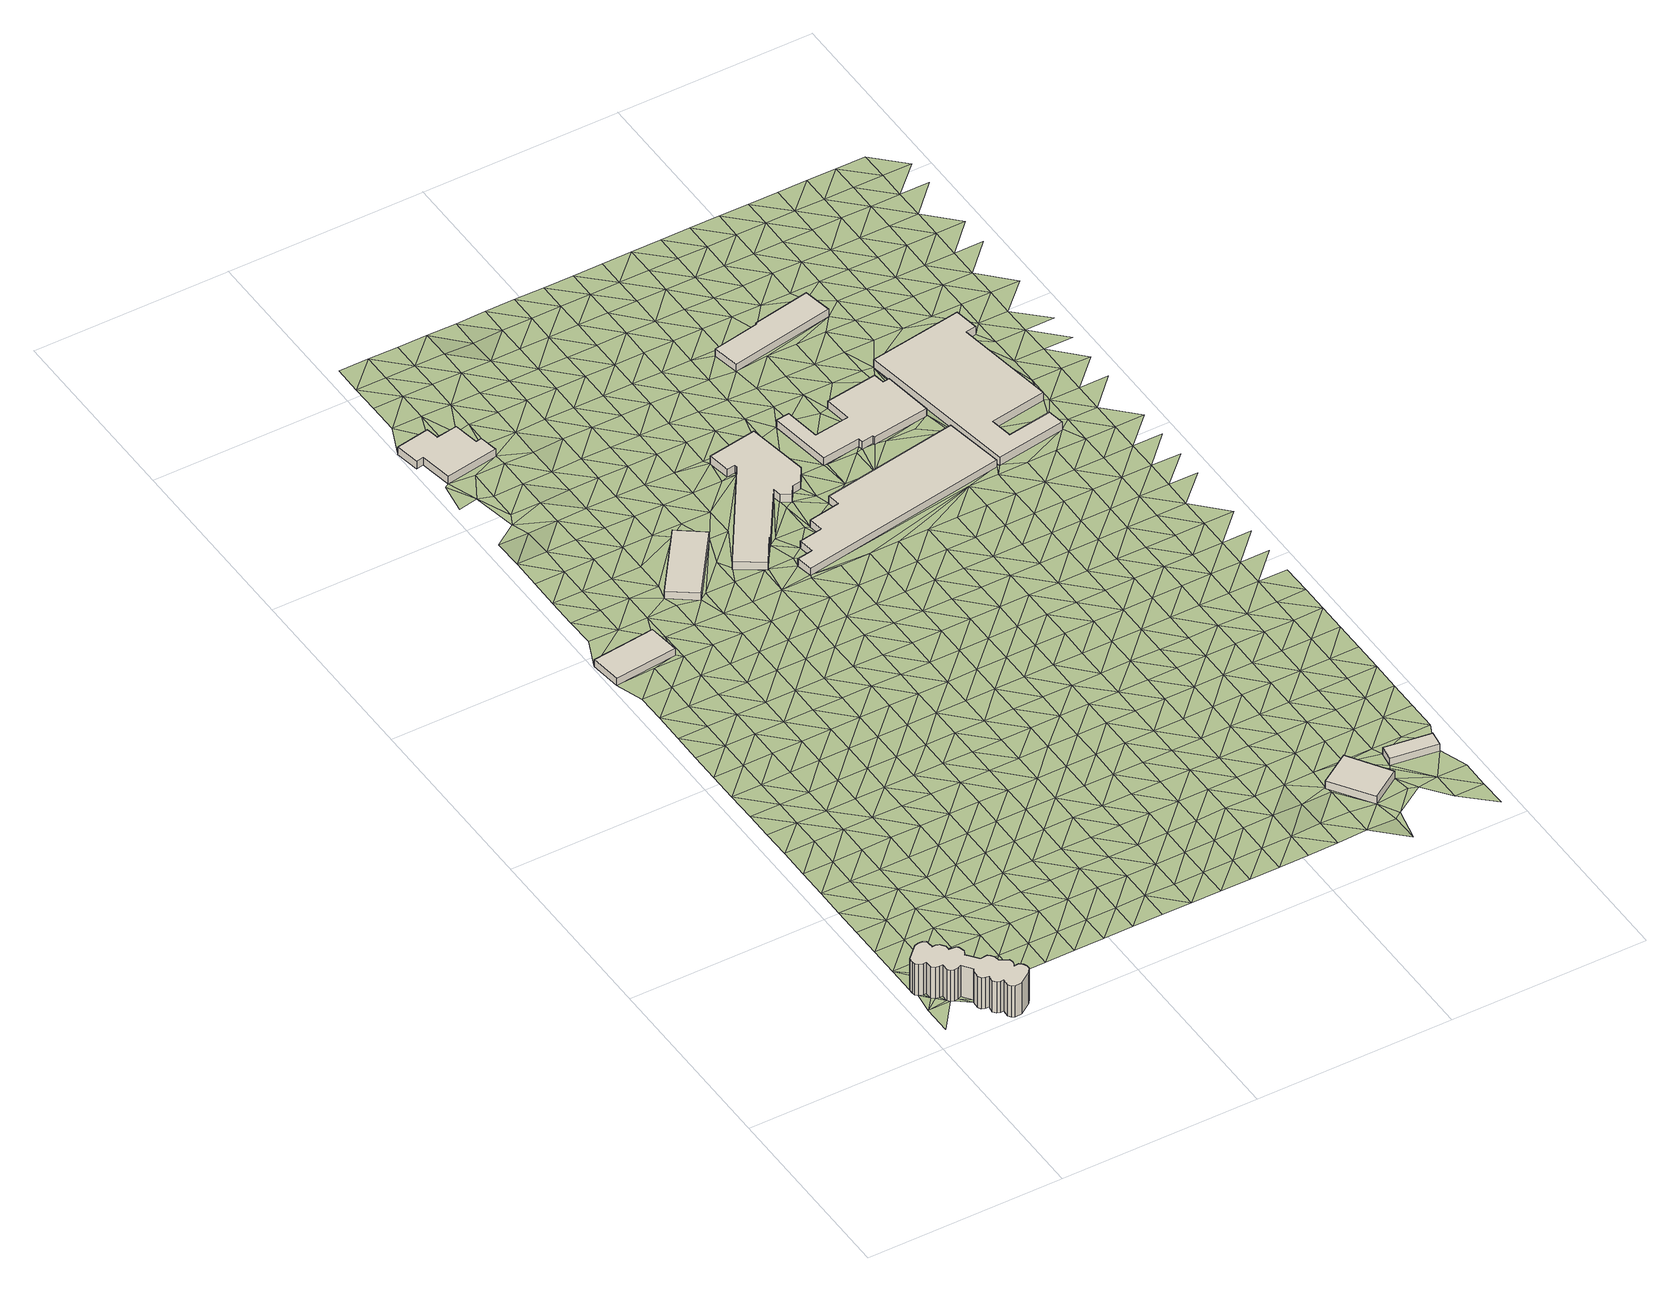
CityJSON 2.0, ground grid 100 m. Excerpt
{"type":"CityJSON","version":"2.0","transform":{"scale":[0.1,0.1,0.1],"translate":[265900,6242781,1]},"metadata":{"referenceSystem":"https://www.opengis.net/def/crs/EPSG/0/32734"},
"CityObjects":{
"building1":{"type":"Building","attributes":{"building":"silo","building:levels":6,"building_height":18.1,"roof_height":21.8,"ground_height":3.7,"plus_code":"4FRW3FC9+846"},"geometry":[{"type":"Solid","lod":"1","boundaries":[[[[0,1,2,3]],[[1,4,5,2]],[[4,6,7,5]],[[6,8,9,7]],[[8,10,11,9]],[[10,12,13,11]],[[12,14,15,13]],[[14,16,17,15]],[[16,18,19,17]],[[18,20,21,19]],[[20,22,23,21]],[[22,24,25,23]],[[24,26,27,25]],[[26,28,29,27]],[[28,30,31,29]],[[30,32,33,31]],[[32,34,35,33]],[[34,36,37,35]],[[36,38,39,37]],[[38,40,41,39]],[[40,42,43,41]],[[42,44,45,43]],[[44,46,47,45]],[[46,48,49,47]],[[48,50,51,49]],[[50,52,53,51]],[[52,54,55,53]],[[54,56,57,55]],[[56,58,59,57]],[[58,60,61,59]],[[60,62,63,61]],[[62,64,65,63]],[[64,66,67,65]],[[66,68,69,67]],[[68,70,71,69]],[[70,72,73,71]],[[72,74,75,73]],[[74,76,77,75]],[[76,78,79,77]],[[78,80,81,79]],[[80,82,83,81]],[[82,84,85,83]],[[84,86,87,85]],[[86,88,89,87]],[[88,90,91,89]],[[90,92,93,91]],[[92,94,95,93]],[[94,96,97,95]],[[96,98,99,97]],[[98,100,101,99]],[[100,102,103,101]],[[102,104,105,103]],[[104,106,107,105]],[[106,108,109,107]],[[108,110,111,109]],[[110,0,3,111]],[[3,2,5,7,9,11,13,15,17,19,21,23,25,27,29,31,33,35,37,39,41,43,45,47,49,51,53,55,57,59,61,63,65,67,69,71,73,75,77,79,81,83,85,87,89,91,93,95,97,99,101,103,105,107,109,111]],[[110,108,106,104,102,100,98,96,94,92,90,88,86,84,82,80,78,76,74,72,70,68,66,64,62,60,58,56,54,52,50,48,46,44,42,40,38,36,34,32,30,28,26,24,22,20,18,16,14,12,10,8,6,4,1,0]]]]}]},
"building2":{"type":"Building","attributes":{"building":"industrial","building:levels":1,"building_height":4.1,"roof_height":7.61,"ground_height":3.51,"plus_code":"4FRW3FF9+737"},"geometry":[{"type":"Solid","lod":"1","boundaries":[[[[112,113,114,115]],[[113,116,117,114]],[[116,118,119,117]],[[118,112,115,119]],[[115,114,117,119]],[[118,116,113,112]]]]}]},
"building3":{"type":"Building","attributes":{"building":"industrial","building:levels":1,"building_height":4.1,"roof_height":6.66,"ground_height":2.56,"plus_code":"4FRW3FF9+R3Q"},"geometry":[{"type":"Solid","lod":"1","boundaries":[[[[120,121,122,123]],[[121,124,125,122]],[[124,126,127,125]],[[126,128,129,127]],[[128,130,131,129]],[[130,132,133,131]],[[132,134,135,133]],[[134,136,137,135]],[[136,138,139,137]],[[138,120,123,139]],[[123,122,125,127,129,131,133,135,137,139]],[[138,136,134,132,130,128,126,124,121,120]]]]}]},
"building4":{"type":"Building","attributes":{"building":"industrial","building:levels":1,"building_height":4.1,"roof_height":7.59,"ground_height":3.49,"plus_code":"4FRW3FF9+C82"},"geometry":[{"type":"Solid","lod":"1","boundaries":[[[[140,141,142,143]],[[141,144,145,142]],[[144,146,147,145]],[[146,140,143,147]],[[143,142,145,147]],[[146,144,141,140]]]]}]},
"building5":{"type":"Building","attributes":{"building":"industrial","building:levels":1,"building_height":4.1,"roof_height":7.14,"ground_height":3.04,"plus_code":"4FRW3FF9+FGC"},"geometry":[{"type":"Solid","lod":"1","boundaries":[[[[148,149,150,151]],[[149,152,153,150]],[[152,154,155,153]],[[154,156,157,155]],[[156,158,159,157]],[[158,160,161,159]],[[160,162,163,161]],[[162,164,165,163]],[[164,166,167,165]],[[166,168,169,167]],[[168,170,171,169]],[[170,172,173,171]],[[172,174,175,173]],[[174,176,177,175]],[[176,148,151,177]],[[151,150,153,155,157,159,161,163,165,167,169,171,173,175,177]],[[176,174,172,170,168,166,164,162,160,158,156,154,152,149,148]]]]}]},
"building6":{"type":"Building","attributes":{"building":"industrial","building:levels":1,"building_height":4.1,"roof_height":7.35,"ground_height":3.25,"plus_code":"4FRW3FF9+9Q6"},"geometry":[{"type":"Solid","lod":"1","boundaries":[[[[178,179,180,181]],[[179,182,183,180]],[[182,184,185,183]],[[184,186,187,185]],[[186,188,189,187]],[[188,190,191,189]],[[190,192,193,191]],[[192,194,195,193]],[[194,196,197,195]],[[196,178,181,197]],[[181,180,183,185,187,189,191,193,195,197]],[[196,194,192,190,188,186,184,182,179,178]]]]}]},
"building7":{"type":"Building","attributes":{"building":"industrial","building:levels":1,"building_height":4.1,"roof_height":8.18,"ground_height":4.08,"plus_code":"4FRW3FCC+92X"},"geometry":[{"type":"Solid","lod":"1","boundaries":[[[[198,199,200,201]],[[199,202,203,200]],[[202,204,205,203]],[[204,198,201,205]],[[201,200,203,205]],[[204,202,199,198]]]]}]},
"building8":{"type":"Building","attributes":{"building":"industrial","building:levels":1,"building_height":4.1,"roof_height":7.1,"ground_height":3,"plus_code":"4FRW3FF9+HR4"},"geometry":[{"type":"Solid","lod":"1","boundaries":[[[[206,207,208,209]],[[207,210,211,208]],[[210,212,213,211]],[[212,214,215,213]],[[214,216,217,215]],[[216,218,219,217]],[[218,220,221,219]],[[220,222,223,221]],[[222,224,225,223]],[[224,226,227,225]],[[226,228,229,227]],[[228,230,231,229]],[[230,232,233,231]],[[232,206,209,233]],[[209,208,211,213,215,217,219,221,223,225,227,229,231,233]],[[232,230,228,226,224,222,220,218,216,214,212,210,207,206]]]]}]},
"building9":{"type":"Building","attributes":{"building":"industrial","building:levels":1,"building_height":4.1,"roof_height":8.04,"ground_height":3.94,"plus_code":"4FRW3FCC+C57"},"geometry":[{"type":"Solid","lod":"1","boundaries":[[[[234,235,236,237]],[[235,238,239,236]],[[238,240,241,239]],[[240,234,237,241]],[[237,236,239,241]],[[240,238,235,234]]]]}]},
"building10":{"type":"Building","attributes":{"building":"industrial","building:levels":1,"building_height":4.1,"roof_height":6.98,"ground_height":2.88,"plus_code":"4FRW3FF9+QQX"},"geometry":[{"type":"Solid","lod":"1","boundaries":[[[[242,243,244,245]],[[243,246,247,244]],[[246,248,249,247]],[[248,250,251,249]],[[250,252,253,251]],[[252,242,245,253]],[[245,244,247,249,251,253]],[[252,250,248,246,243,242]]]]}]},
"building11":{"type":"Building","attributes":{"address":"The Spice Yard 100 Voortrekker Road 7925 Cape Town","building":"commercial","building:levels":1,"building_height":4.1,"roof_height":7.48,"ground_height":3.38,"plus_code":"4FRW3FFC+G2M"},"geometry":[{"type":"Solid","lod":"1","boundaries":[[[[254,255,256,257]],[[255,258,259,256]],[[258,260,261,259]],[[260,262,263,261]],[[262,264,265,263]],[[264,266,267,265]],[[266,268,269,267]],[[268,270,271,269]],[[270,272,273,271]],[[272,254,257,273]],[[257,256,259,261,263,265,267,269,271,273]],[[272,270,268,266,264,262,260,258,255,254]]]]}]},
"terrain1":{"type":"TINRelief","geometry":[{"type":"CompositeSurface","lod":"1","boundaries":[[[274,24,275]],[[8,275,14]],[[4,1,276]],[[275,16,14]],[[14,10,8]],[[16,275,22]],[[10,14,12]],[[275,24,22]],[[0,277,1]],[[22,18,16]],[[18,22,20]],[[278,277,0]],[[28,26,34]],[[277,278,279]],[[280,277,281]],[[30,28,32]],[[34,32,28]],[[106,104,102]],[[282,279,278]],[[102,100,106]],[[106,279,282]],[[277,279,281]],[[100,279,106]],[[283,280,284]],[[96,94,98]],[[284,285,283]],[[284,280,281]],[[286,88,287]],[[288,100,98]],[[288,98,94]],[[289,286,287]],[[100,290,279]],[[92,288,94]],[[288,92,286]],[[291,285,292]],[[289,288,286]],[[292,285,284]],[[290,100,288]],[[293,281,279]],[[294,295,296]],[[297,298,291]],[[291,292,299]],[[279,290,293]],[[300,301,289]],[[301,300,294]],[[302,284,281]],[[301,294,296]],[[303,288,289]],[[291,299,297]],[[304,305,298]],[[302,281,293]],[[292,284,306]],[[301,303,289]],[[307,290,288]],[[304,298,297]],[[306,299,292]],[[308,309,305]],[[306,284,302]],[[293,290,307]],[[307,288,303]],[[309,308,310]],[[308,305,304]],[[311,297,299]],[[302,293,312]],[[299,306,313]],[[314,315,310]],[[293,307,312]],[[316,303,301]],[[310,308,314]],[[299,313,311]],[[306,302,317]],[[318,304,297]],[[301,319,316]],[[317,302,312]],[[320,315,321]],[[307,303,322]],[[308,304,318]],[[315,314,323]],[[318,297,311]],[[324,313,306]],[[312,307,322]],[[322,303,316]],[[323,321,315]],[[317,324,306]],[[314,308,325]],[[326,320,327]],[[325,308,318]],[[327,328,326]],[[311,313,329]],[[330,317,312]],[[327,320,321]],[[324,331,313]],[[332,323,314]],[[330,312,322]],[[333,316,319]],[[311,329,318]],[[325,332,314]],[[313,331,329]],[[328,334,335]],[[324,317,336]],[[334,328,327]],[[319,337,333]],[[317,330,338]],[[339,321,323]],[[316,340,322]],[[341,325,318]],[[332,342,323]],[[317,338,336]],[[341,318,329]],[[343,344,335]],[[345,331,324]],[[322,340,330]],[[340,316,333]],[[339,323,342]],[[335,334,346]],[[347,327,321]],[[348,344,349]],[[332,325,350]],[[324,336,345]],[[325,341,351]],[[335,346,343]],[[352,329,331]],[[347,321,339]],[[334,327,353]],[[338,330,354]],[[325,351,350]],[[330,340,355]],[[356,342,332]],[[333,337,357]],[[329,352,341]],[[349,344,343]],[[331,345,352]],[[353,346,334]],[[353,327,347]],[[330,355,354]],[[336,338,358]],[[332,350,356]],[[337,359,357]],[[360,112,361]],[[362,339,342]],[[340,333,363]],[[351,341,364]],[[365,348,349]],[[338,354,358]],[[341,352,366]],[[347,339,362]],[[367,343,346]],[[368,345,336]],[[363,355,340]],[[363,333,357]],[[362,342,356]],[[346,353,369]],[[361,370,360]],[[341,366,364]],[[350,351,371]],[[336,358,368]],[[346,369,367]],[[361,112,372]],[[373,349,343]],[[347,374,353]],[[352,345,375]],[[376,354,355]],[[377,370,378]],[[351,364,371]],[[362,374,347]],[[376,355,363]],[[379,356,350]],[[380,357,359]],[[375,366,352]],[[367,373,343]],[[378,370,361]],[[345,368,375]],[[381,369,353]],[[349,373,365]],[[354,382,358]],[[350,371,379]],[[374,381,353]],[[359,383,380]],[[376,384,354]],[[385,386,377]],[[362,356,387]],[[357,388,363]],[[389,364,366]],[[377,378,390]],[[367,369,391]],[[354,384,382]],[[389,366,375]],[[386,385,392]],[[387,374,362]],[[368,358,393]],[[377,390,385]],[[388,357,380]],[[387,356,379]],[[381,391,369]],[[394,376,363]],[[365,373,395]],[[372,365,395]],[[396,361,372]],[[364,397,371]],[[378,361,398]],[[358,382,393]],[[389,399,364]],[[373,367,400]],[[401,375,368]],[[376,394,384]],[[391,402,367]],[[394,363,388]],[[372,395,396]],[[398,390,378]],[[374,403,381]],[[404,405,392]],[[392,385,406]],[[398,361,396]],[[364,399,397]],[[374,387,407]],[[373,400,395]],[[408,380,383]],[[379,371,409]],[[400,367,402]],[[368,393,401]],[[410,389,375]],[[392,406,404]],[[374,407,403]],[[382,384,411]],[[391,381,412]],[[371,397,409]],[[383,413,408]],[[384,394,414]],[[385,390,415]],[[395,416,396]],[[388,380,417]],[[387,379,418]],[[389,410,399]],[[390,398,419]],[[405,404,420]],[[410,375,401]],[[416,395,400]],[[384,414,411]],[[381,403,412]],[[415,406,385]],[[421,422,423]],[[407,387,418]],[[402,391,424]],[[425,393,382]],[[388,417,394]],[[390,419,415]],[[380,408,417]],[[418,379,409]],[[396,426,398]],[[397,399,427]],[[422,421,126]],[[428,396,416]],[[382,411,425]],[[399,410,429]],[[391,412,424]],[[430,400,402]],[[403,407,431]],[[401,393,432]],[[433,414,394]],[[421,420,434]],[[428,426,396]],[[419,398,435]],[[413,436,408]],[[404,406,437]],[[406,415,438]],[[399,429,427]],[[407,418,431]],[[433,394,417]],[[400,430,416]],[[439,409,397]],[[420,404,437]],[[401,432,410]],[[440,421,434]],[[430,402,424]],[[435,398,426]],[[393,425,432]],[[126,421,441]],[[406,438,437]],[[420,442,434]],[[411,414,443]],[[412,403,444]],[[441,421,440]],[[397,427,439]],[[403,431,445]],[[433,446,414]],[[416,447,428]],[[415,419,448]],[[449,418,409]],[[450,417,408]],[[451,429,410]],[[452,419,435]],[[453,408,436]],[[454,455,456]],[[426,428,447]],[[416,430,457]],[[442,420,437]],[[403,445,444]],[[414,446,443]],[[451,410,432]],[[458,440,434]],[[438,415,448]],[[459,425,411]],[[424,412,460]],[[417,450,433]],[[416,457,447]],[[419,452,448]],[[408,453,450]],[[449,409,439]],[[431,418,461]],[[462,126,441]],[[427,429,463]],[[458,434,442]],[[411,443,459]],[[451,464,429]],[[412,444,460]],[[440,465,441]],[[430,424,466]],[[438,467,437]],[[461,445,431]],[[468,432,425]],[[446,433,469]],[[461,418,449]],[[467,438,448]],[[429,464,463]],[[469,433,450]],[[456,455,470]],[[471,447,457]],[[455,472,473]],[[466,457,430]],[[474,439,427]],[[453,436,475]],[[476,456,477]],[[432,468,451]],[[478,435,426]],[[465,440,458]],[[466,424,460]],[[425,459,468]],[[442,437,479]],[[480,443,446]],[[473,470,455]],[[477,481,476]],[[482,444,445]],[[472,483,473]],[[435,478,452]],[[427,463,474]],[[456,470,477]],[[445,461,484]],[[436,485,475]],[[479,437,467]],[[480,446,469]],[[441,465,462]],[[448,452,486]],[[487,449,439]],[[450,453,488]],[[464,451,489]],[[442,490,458]],[[491,471,457]],[[443,492,459]],[[473,483,470]],[[493,457,466]],[[445,484,482]],[[489,451,468]],[[461,449,487]],[[494,460,444]],[[475,488,453]],[[490,442,479]],[[487,439,474]],[[480,492,443]],[[495,481,496]],[[497,467,448]],[[498,463,464]],[[469,450,499]],[[483,500,501]],[[481,477,502]],[[493,491,457]],[[458,503,465]],[[146,447,471]],[[498,464,489]],[[444,482,494]],[[501,462,504]],[[452,478,486]],[[505,466,460]],[[467,497,479]],[[506,484,461]],[[468,459,507]],[[503,458,490]],[[481,502,496]],[[448,486,497]],[[508,483,501]],[[492,509,459]],[[499,450,488]],[[510,470,483]],[[463,511,474]],[[510,477,470]],[[512,480,469]],[[508,501,504]],[[462,465,513]],[[491,514,471]],[[461,487,506]],[[475,485,515]],[[498,511,463]],[[505,460,494]],[[459,509,507]],[[508,510,483]],[[493,466,516]],[[480,512,492]],[[489,468,517]],[[504,462,518]],[[513,465,503]],[[512,469,499]],[[519,490,479]],[[520,502,477]],[[484,521,482]],[[506,522,484]],[[485,523,515]],[[479,497,524]],[[146,471,514]],[[518,508,504]],[[487,474,525]],[[526,488,475]],[[516,466,505]],[[511,527,474]],[[510,520,477]],[[517,468,507]],[[518,462,513]],[[490,519,503]],[[491,493,528]],[[529,514,491]],[[530,498,489]],[[484,522,521]],[[479,524,519]],[[496,502,531]],[[525,506,487]],[[482,532,494]],[[492,533,509]],[[478,534,486]],[[526,475,515]],[[525,474,527]],[[492,512,535]],[[510,508,536]],[[497,486,537]],[[498,530,511]],[[538,499,488]],[[520,531,502]],[[493,516,528]],[[528,529,491]],[[530,489,517]],[[518,536,508]],[[492,535,533]],[[482,521,532]],[[539,513,503]],[[505,494,540]],[[541,522,506]],[[537,524,497]],[[542,507,509]],[[503,519,543]],[[486,534,537]],[[538,488,526]],[[146,534,478]],[[512,499,544]],[[531,545,496]],[[541,506,525]],[[514,529,546]],[[516,505,540]],[[513,539,518]],[[511,547,527]],[[548,515,523]],[[520,510,549]],[[528,550,529]],[[503,543,539]],[[536,551,510]],[[540,494,532]],[[511,530,552]],[[509,533,542]],[[522,553,521]],[[544,535,512]],[[516,550,528]],[[554,517,507]],[[514,546,146]],[[544,499,538]],[[520,549,531]],[[519,524,555]],[[511,552,547]],[[510,551,549]],[[553,522,541]],[[523,556,548]],[[524,537,557]],[[558,525,527]],[[559,526,515]],[[554,507,542]],[[516,190,550]],[[555,543,519]],[[536,518,560]],[[533,535,561]],[[521,562,532]],[[530,517,563]],[[146,564,534]],[[540,565,516]],[[518,539,566]],[[524,557,555]],[[534,564,537]],[[515,548,559]],[[558,527,547]],[[561,535,544]],[[521,553,562]],[[565,567,516]],[[531,568,545]],[[536,560,551]],[[563,552,530]],[[569,541,525]],[[570,538,526]],[[567,190,516]],[[518,566,560]],[[531,549,571]],[[563,517,554]],[[564,146,546]],[[572,540,532]],[[539,543,573]],[[574,557,537]],[[575,542,533]],[[543,555,576]],[[531,571,568]],[[577,550,190]],[[558,569,525]],[[532,562,578]],[[533,561,579]],[[570,526,559]],[[550,577,580]],[[580,581,550]],[[547,552,582]],[[551,583,549]],[[553,541,584]],[[585,544,538]],[[537,564,574]],[[540,572,565]],[[573,566,539]],[[556,586,548]],[[543,576,573]],[[551,560,583]],[[582,552,563]],[[572,532,578]],[[533,579,575]],[[546,529,176]],[[553,584,562]],[[587,554,542]],[[569,584,541]],[[585,538,570]],[[555,557,588]],[[549,589,571]],[[561,544,590]],[[591,567,565]],[[556,592,586]],[[574,593,557]],[[577,190,594]],[[559,548,595]],[[558,547,596]],[[186,580,577]],[[547,582,597]],[[589,549,583]],[[587,542,575]],[[576,555,588]],[[566,598,560]],[[590,579,561]],[[599,563,554]],[[600,578,562]],[[566,573,601]],[[186,602,580]],[[591,565,572]],[[557,593,588]],[[590,544,585]],[[577,594,186]],[[568,571,603]],[[559,595,570]],[[595,548,586]],[[596,547,597]],[[600,562,584]],[[176,564,546]],[[560,598,583]],[[574,564,604]],[[569,558,605]],[[566,601,598]],[[603,571,589]],[[599,554,587]],[[576,606,573]],[[582,563,607]],[[579,608,575]],[[572,578,609]],[[570,610,585]],[[588,606,576]],[[602,611,580]],[[605,558,596]],[[579,590,608]],[[578,600,612]],[[602,186,613]],[[614,567,591]],[[607,597,582]],[[589,583,615]],[[616,584,569]],[[592,617,586]],[[568,603,618]],[[593,574,619]],[[607,563,599]],[[610,570,595]],[[601,573,620]],[[587,575,621]],[[598,615,583]],[[609,578,612]],[[591,572,614]],[[585,622,590]],[[584,616,600]],[[176,604,564]],[[606,620,573]],[[616,569,605]],[[575,608,621]],[[619,574,604]],[[623,588,593]],[[624,613,186]],[[602,613,625]],[[622,585,610]],[[603,589,626]],[[627,596,597]],[[595,586,628]],[[599,587,629]],[[614,572,609]],[[597,607,630]],[[586,617,631]],[[615,632,589]],[[633,602,625]],[[593,619,634]],[[588,623,606]],[[602,633,611]],[[598,601,635]],[[608,590,636]],[[620,637,601]],[[593,634,623]],[[621,629,587]],[[626,618,603]],[[612,600,638]],[[613,624,182]],[[628,586,631]],[[626,589,632]],[[630,627,597]],[[636,590,622]],[[600,616,639]],[[604,640,619]],[[598,635,615]],[[607,599,641]],[[642,605,596]],[[613,182,625]],[[595,643,610]],[[601,637,635]],[[640,604,176]],[[644,621,608]],[[629,641,599]],[[600,639,638]],[[645,620,606]],[[646,609,612]],[[647,625,182]],[[174,640,176]],[[606,623,648]],[[642,596,627]],[[644,608,636]],[[595,628,643]],[[649,630,607]],[[633,625,647]],[[616,605,650]],[[651,631,617]],[[622,610,652]],[[618,626,653]],[[620,645,637]],[[615,654,632]],[[606,648,645]],[[634,619,655]],[[615,635,656]],[[641,649,607]],[[646,612,638]],[[657,614,609]],[[650,639,616]],[[622,652,636]],[[658,629,621]],[[650,605,642]],[[621,644,659]],[[610,643,652]],[[178,647,182]],[[623,634,660]],[[615,656,654]],[[626,632,661]],[[662,627,630]],[[663,628,631]],[[629,658,641]],[[657,609,646]],[[649,664,630]],[[665,631,651]],[[621,659,658]],[[182,666,178]],[[660,648,623]],[[637,667,635]],[[668,638,639]],[[647,669,670]],[[637,645,671]],[[634,655,660]],[[653,626,661]],[[636,672,644]],[[643,628,673]],[[663,631,665]],[[661,632,654]],[[662,630,664]],[[636,652,674]],[[668,639,650]],[[647,178,669]],[[667,656,635]],[[675,642,627]],[[676,670,669]],[[655,619,168]],[[637,671,667]],[[614,677,567]],[[641,678,649]],[[636,674,672]],[[641,658,679]],[[628,663,673]],[[645,648,680]],[[681,646,638]],[[644,682,659]],[[648,660,683]],[[675,627,662]],[[668,684,638]],[[676,669,685]],[[654,656,686]],[[687,650,642]],[[643,688,652]],[[689,653,661]],[[641,679,678]],[[651,202,665]],[[643,673,690]],[[680,671,645]],[[664,649,691]],[[648,683,680]],[[686,656,667]],[[681,638,684]],[[644,672,682]],[[655,168,660]],[[651,692,693]],[[694,657,646]],[[669,178,695]],[[688,674,652]],[[658,659,696]],[[687,642,675]],[[643,690,688]],[[663,665,202]],[[651,693,202]],[[697,668,650]],[[649,678,691]],[[669,695,685]],[[202,673,663]],[[698,661,654]],[[662,664,699]],[[696,679,658]],[[694,646,681]],[[654,686,700]],[[659,682,696]],[[701,168,685]],[[702,683,660]],[[667,671,703]],[[672,674,704]],[[668,697,684]],[[671,680,705]],[[697,650,687]],[[168,702,660]],[[693,692,706]],[[661,698,689]],[[662,699,675]],[[168,701,707]],[[685,708,701]],[[698,654,700]],[[699,664,691]],[[704,674,688]],[[678,679,709]],[[710,690,673]],[[706,202,693]],[[671,705,703]],[[677,614,657]],[[685,695,708]],[[680,683,711]],[[686,667,712]],[[681,684,713]],[[702,168,707]],[[709,679,696]],[[714,695,178]],[[707,701,222]],[[675,715,687]],[[682,672,716]],[[711,683,702]],[[697,713,684]],[[672,704,717]],[[222,701,708]],[[712,700,686]],[[688,690,718]],[[689,698,719]],[[712,667,703]],[[715,675,699]],[[708,695,720]],[[702,707,222]],[[694,681,721]],[[722,705,680]],[[691,678,723]],[[678,709,724]],[[690,710,725]],[[672,717,716]],[[706,726,202]],[[687,727,697]],[[728,696,682]],[[713,721,681]],[[722,680,711]],[[690,725,718]],[[704,688,729]],[[678,724,723]],[[727,687,715]],[[698,700,730]],[[695,731,720]],[[694,677,657]],[[699,691,732]],[[700,712,733]],[[682,716,728]],[[702,734,711]],[[703,705,735]],[[726,736,202]],[[729,717,704]],[[713,697,737]],[[709,696,738]],[[702,222,734]],[[721,739,694]],[[740,705,722]],[[729,688,718]],[[741,708,720]],[[730,719,698]],[[715,699,732]],[[742,567,677]],[[706,743,726]],[[695,714,731]],[[730,700,733]],[[732,691,723]],[[737,697,727]],[[703,735,712]],[[738,724,709]],[[705,740,735]],[[728,738,696]],[[222,220,734]],[[744,725,710]],[[242,722,711]],[[710,736,745]],[[721,713,746]],[[747,727,715]],[[716,717,748]],[[720,731,741]],[[711,734,749]],[[750,713,737]],[[717,729,751]],[[710,745,234]],[[736,726,743]],[[752,723,724]],[[733,712,753]],[[754,718,725]],[[719,730,755]],[[715,732,747]],[[677,694,739]],[[711,749,242]],[[722,756,740]],[[757,710,234]],[[716,748,728]],[[758,220,759]],[[753,712,735]],[[752,724,738]],[[713,750,746]],[[717,751,748]],[[710,757,744]],[[731,714,760]],[[714,178,761]],[[762,739,721]],[[718,754,729]],[[725,744,754]],[[756,722,242]],[[733,763,730]],[[737,727,764]],[[736,743,765]],[[736,765,745]],[[727,747,766]],[[760,741,731]],[[767,734,220]],[[714,768,760]],[[769,732,723]],[[721,746,762]],[[752,770,723]],[[763,733,753]],[[765,234,745]],[[771,758,759]],[[734,767,749]],[[735,740,772]],[[751,729,773]],[[774,738,728]],[[740,756,775]],[[776,765,743]],[[727,766,764]],[[748,777,728]],[[220,758,767]],[[755,730,778]],[[779,750,737]],[[780,768,714]],[[769,723,770]],[[754,773,729]],[[760,768,781]],[[735,772,753]],[[747,732,782]],[[740,775,772]],[[778,730,763]],[[739,762,677]],[[774,728,777]],[[783,752,738]],[[744,757,784]],[[242,749,785]],[[737,764,779]],[[750,786,746]],[[766,747,782]],[[787,748,751]],[[749,767,788]],[[782,732,769]],[[773,789,751]],[[771,790,758]],[[767,758,790]],[[765,791,234]],[[752,783,770]],[[792,765,776]],[[744,793,754]],[[794,755,778]],[[783,738,774]],[[763,753,795]],[[787,777,748]],[[788,785,749]],[[753,772,796]],[[750,779,786]],[[751,789,787]],[[776,797,792]],[[762,746,798]],[[744,784,793]],[[780,714,761]],[[799,775,756]],[[763,795,778]],[[773,754,800]],[[764,766,801]],[[753,796,795]],[[782,802,766]],[[757,803,784]],[[677,762,798]],[[804,769,770]],[[790,805,767]],[[746,786,798]],[[765,792,806]],[[770,783,807]],[[767,805,788]],[[772,775,808]],[[773,800,789]],[[791,765,806]],[[774,777,809]],[[766,802,801]],[[754,793,800]],[[777,787,810]],[[779,764,811]],[[768,780,812]],[[804,770,807]],[[813,794,778]],[[772,808,796]],[[774,809,783]],[[814,782,769]],[[778,795,815]],[[809,777,810]],[[816,785,788]],[[817,787,789]],[[798,818,677]],[[764,801,811]],[[775,819,808]],[[819,775,799]],[[786,779,820]],[[782,814,802]],[[821,793,784]],[[816,788,805]],[[778,815,813]],[[814,769,804]],[[817,789,800]],[[821,784,803]],[[822,807,783]],[[796,823,795]],[[677,818,742]],[[790,824,805]],[[780,761,825]],[[825,812,780]],[[796,808,823]],[[822,783,809]],[[779,811,820]],[[242,785,826]],[[827,798,786]],[[810,787,828]],[[785,816,829]],[[787,817,830]],[[795,831,815]],[[832,800,793]],[[833,801,802]],[[802,814,834]],[[793,821,835]],[[798,827,818]],[[804,807,836]],[[786,820,827]],[[807,822,837]],[[831,795,823]],[[787,830,828]],[[818,838,742]],[[805,839,816]],[[840,809,810]],[[793,835,832]],[[802,834,833]],[[815,841,813]],[[825,761,812]],[[804,836,814]],[[842,811,801]],[[817,800,843]],[[844,808,819]],[[836,807,837]],[[742,838,845]],[[839,805,824]],[[823,808,844]],[[809,840,822]],[[742,845,761]],[[838,818,846]],[[841,815,831]],[[840,810,828]],[[830,817,843]],[[812,761,845]],[[846,818,827]],[[843,800,832]],[[801,833,842]],[[785,829,826]],[[829,816,847]],[[820,811,848]],[[834,814,849]],[[816,839,850]],[[254,845,838]],[[824,851,852]],[[853,831,823]],[[813,841,854]],[[849,814,836]],[[812,845,254]],[[820,848,827]],[[837,822,855]],[[816,850,847]],[[844,853,823]],[[822,840,856]],[[811,842,848]],[[812,254,852]],[[254,839,824]],[[824,852,254]],[[833,834,857]],[[858,828,830]],[[843,859,830]],[[839,254,850]],[[844,819,246]],[[822,856,855]],[[857,834,849]],[[841,831,860]],[[861,836,837]],[[862,831,853]],[[830,859,858]],[[846,827,863]],[[840,828,864]],[[829,847,826]],[[848,865,827]],[[854,841,860]],[[866,842,833]],[[860,831,862]],[[861,837,855]],[[833,857,867]],[[838,846,868]],[[864,856,840]],[[869,849,836]],[[850,254,870]],[[863,827,865]],[[864,828,858]],[[870,847,850]],[[871,853,844]],[[833,867,866]],[[842,872,848]],[[836,861,869]],[[844,246,873]],[[874,855,856]],[[853,871,862]],[[857,849,875]],[[860,876,854]],[[844,873,871]],[[872,865,848]],[[874,856,864]],[[842,866,872]],[[877,878,879]],[[847,880,826]],[[867,857,875]],[[846,863,868]],[[880,847,870]],[[869,875,849]],[[254,881,870]],[[882,860,862]],[[883,861,855]],[[874,884,855]],[[862,871,885]],[[886,863,865]],[[867,887,866]],[[826,888,246]],[[889,865,872]],[[860,882,876]],[[826,880,888]],[[246,890,873]],[[882,862,885]],[[875,887,867]],[[869,861,891]],[[886,865,889]],[[880,870,881]],[[871,873,892]],[[246,888,890]],[[863,886,868]],[[872,866,893]],[[877,879,894]],[[887,895,866]],[[892,885,871]],[[896,875,869]],[[876,882,897]],[[873,890,892]],[[880,898,888]],[[866,895,893]],[[272,881,254]],[[899,889,872]],[[875,896,887]],[[881,898,880]],[[868,900,879]],[[868,886,900]],[[890,888,901]],[[882,885,902]],[[872,893,899]],[[885,892,903]],[[886,889,904]],[[898,901,888]],[[879,900,905]],[[902,897,882]],[[887,906,895]],[[905,894,879]],[[902,885,903]],[[890,907,892]],[[886,904,900]],[[904,889,899]],[[881,908,898]],[[901,907,890]],[[893,895,909]],[[894,905,910]],[[905,900,911]],[[903,892,912]],[[897,902,913]],[[894,910,268]],[[914,901,898]],[[907,912,892]],[[904,911,900]],[[908,881,272]],[[899,893,915]],[[914,898,908]],[[268,910,916]],[[903,917,902]],[[907,901,918]],[[919,910,905]],[[911,920,905]],[[912,917,903]],[[921,268,916]],[[922,904,899]],[[918,901,914]],[[268,921,270]],[[913,902,923]],[[919,916,910]],[[905,920,919]],[[924,912,907]],[[904,922,911]],[[917,923,902]],[[272,270,925]],[[272,926,908]],[[270,921,925]],[[907,918,924]],[[914,908,927]],[[921,916,928]],[[923,929,913]],[[916,919,930]],[[925,926,272]],[[927,918,914]],[[911,931,920]],[[932,917,912]],[[927,908,926]],[[912,924,933]],[[928,925,921]],[[916,930,928]],[[917,932,923]],[[912,933,932]],[[919,920,934]],[[924,918,935]],[[918,927,936]],[[925,937,926]],[[930,919,934]],[[925,928,938]],[[929,923,939]],[[935,933,924]],[[936,935,918]],[[923,932,940]],[[927,926,937]],[[925,938,937]],[[930,941,928]],[[923,940,939]],[[942,936,927]],[[932,933,943]],[[933,935,944]],[[938,928,945]],[[927,937,942]],[[943,940,932]],[[933,944,943]],[[935,936,946]],[[942,947,936]],[[937,938,948]],[[949,939,940]],[[944,935,946]],[[946,936,947]],[[940,943,950]],[[948,942,937]],[[940,950,949]],[[944,951,943]],[[946,951,944]],[[942,952,947]],[[950,943,953]],[[951,953,943]],[[954,946,947]],[[955,949,950]],[[946,954,951]],[[950,953,955]],[[949,955,956]],[[951,957,953]],[[955,953,958]],[[956,955,958]]]}]}
},
"vertices":[
[133,457,26],[69,395,26],[69,395,208],[133,457,208],[67,370,26],[67,370,208],[71,354,26],[71,354,208],[81,342,26],[81,342,208],[101,334,26],[101,334,208],[118,337,26],[118,337,208],[119,299,26],[119,299,208],[134,287,26],[134,287,208],[153,283,26],[153,283,208],[171,285,26],[171,285,208],[170,250,26],[170,250,208],[182,237,26],[182,237,208],[197,229,26],[197,229,208],[219,230,26],[219,230,208],[237,240,26],[237,240,208],[274,191,26],[274,191,208],[264,176,26],[264,176,208],[263,139,26],[263,139,208],[271,124,26],[271,124,208],[287,116,26],[287,116,208],[306,115,26],[306,115,208],[303,82,26],[303,82,208],[314,66,26],[314,66,208],[332,58,26],[332,58,208],[349,61,26],[349,61,208],[345,23,26],[345,23,208],[355,8,26],[355,8,208],[371,0,26],[371,0,208],[404,2,26],[404,2,208],[468,45,26],[468,45,208],[483,69,26],[483,69,208],[483,88,26],[483,88,208],[476,104,26],[476,104,208],[460,118,26],[460,118,208],[437,116,26],[437,116,208],[443,130,26],[443,130,208],[444,143,26],[444,143,208],[440,161,26],[440,161,208],[399,185,26],[399,185,208],[393,215,26],[393,215,208],[383,227,26],[383,227,208],[372,238,26],[372,238,208],[335,234,26],[335,234,208],[289,292,26],[289,292,208],[301,315,26],[301,315,208],[292,348,26],[292,348,208],[282,356,26],[282,356,208],[249,359,26],[249,359,208],[247,384,26],[247,384,208],[230,407,26],[230,407,208],[214,413,26],[214,413,208],[195,412,26],[195,412,208],[192,451,26],[192,451,208],[176,462,26],[176,462,208],[155,463,26],[155,463,208],
[2,2931,25],[20,2772,25],[20,2772,66],[2,2931,66],[342,2809,25],[342,2809,66],[323,2968,25],[323,2968,66],
[2,4582,14],[23,4457,14],[23,4457,57],[2,4582,57],[62,4464,14],[62,4464,57],[90,4300,14],[90,4300,57],[361,4347,14],[361,4347,57],[345,4440,14],[345,4440,57],[315,4434,14],[315,4434,57],[292,4565,14],[292,4565,57],[185,4547,14],[185,4547,57],[173,4612,14],[173,4612,57],
[738,3481,23],[497,3154,23],[497,3154,66],[738,3481,66],[630,3058,23],[630,3058,66],[870,3385,23],[870,3385,66],
[856,3170,16],[988,3084,16],[988,3084,61],[856,3170,61],[1078,3220,16],[1078,3220,61],[1080,3210,16],[1080,3210,61],[1258,3479,16],[1258,3479,61],[1264,3438,16],[1264,3438,61],[1311,3408,16],[1311,3408,61],[1343,3457,16],[1343,3457,61],[1388,3464,16],[1388,3464,61],[1437,3539,16],[1437,3539,61],[1386,3853,16],[1386,3853,61],[1136,3812,16],[1136,3812,61],[1155,3698,16],[1155,3698,61],[1196,3704,16],[1196,3704,61],[1198,3689,16],[1198,3689,61],
[1441,3314,21],[1452,3251,21],[1452,3251,63],[1441,3314,63],[1289,3223,21],[1289,3223,63],[1301,3148,21],[1301,3148,63],[1181,3128,21],[1181,3128,63],[1194,3048,21],[1194,3048,63],[1111,3034,21],[1111,3034,63],[1126,2951,21],[1126,2951,63],[2193,3134,21],[2193,3134,63],[2141,3434,21],[2141,3434,63],
[2470,675,28],[2313,573,28],[2313,573,72],[2470,675,72],[2450,366,28],[2450,366,72],[2606,468,28],[2606,468,72],
[2108,3584,18],[2072,3839,18],[2072,3839,61],[2108,3584,61],[2038,3834,18],[2038,3834,61],[2029,3890,18],[2029,3890,61],[1764,3852,18],[1764,3852,61],[1783,3716,18],[1783,3716,61],[1603,3690,18],[1603,3690,61],[1577,3872,18],[1577,3872,61],[1508,3863,18],[1508,3863,61],[1554,3541,18],[1554,3541,61],[1750,3568,18],[1750,3568,61],[1753,3544,18],[1753,3544,61],[1814,3553,18],[1814,3553,61],[1816,3542,18],[1816,3542,61],
[2632,553,29],[2869,519,29],[2869,519,70],[2632,553,70],[2880,597,29],[2880,597,70],[2643,631,29],[2643,631,70],
[1550,4268,17],[2084,4367,17],[2084,4367,60],[1550,4268,60],[2058,4511,17],[2058,4511,60],[1764,4456,17],[1764,4456,60],[1765,4449,17],[1765,4449,60],[1524,4404,17],[1524,4404,60],
[2077,3977,18],[2210,3138,18],[2210,3138,65],[2077,3977,65],[2567,3194,18],[2567,3194,65],[2553,3279,18],[2553,3279,65],[2327,3244,18],[2327,3244,65],[2309,3357,18],[2309,3357,65],[2598,3403,18],[2598,3403,65],[2517,3920,18],[2517,3920,65],[2571,3929,18],[2571,3929,65],[2552,4052,18],[2552,4052,65],
[67,90,26],[67,235,26],[67,380,26],[67,535,27],[155,463,29],[218,535,29],[67,685,29],[218,685,29],[176,462,29],[67,835,29],[218,835,29],[67,985,28],[301,315,27],[335,234,27],[368,380,27],[372,238,27],[368,535,29],[67,1135,28],[218,985,28],[368,685,28],[393,215,27],[399,185,27],[440,161,27],[218,1285,30],[67,1285,30],[218,1135,28],[383,227,27],[518,235,28],[368,835,28],[518,380,29],[218,1440,31],[67,1440,32],[368,985,28],[518,535,28],[218,1585,31],[67,1585,31],[67,1730,28],[368,1285,31],[518,685,28],[368,1135,29],[218,1730,29],[67,1885,26],[668,380,29],[518,835,28],[368,1440,31],[668,235,29],[67,2035,26],[218,2035,26],[668,535,28],[218,1885,26],[518,985,28],[368,1585,30],[67,2185,26],[218,2185,26],[67,2335,27],[518,1285,32],[668,685,28],[518,1135,30],[368,1730,28],[818,380,29],[218,2335,27],[67,2490,27],[668,985,29],[818,235,29],[668,835,28],[368,2035,26],[818,535,29],[518,1440,32],[368,1885,27],[218,2635,27],[67,2635,27],[668,1135,31],[218,2490,26],[368,2185,26],[20,2772,27],[218,2780,27],[518,1730,28],[518,1585,30],[668,1285,32],[368,2335,27],[818,835,29],[818,685,29],[518,1885,28],[968,380,29],[818,985,30],[968,235,29],[67,3085,23],[218,3085,22],[518,2035,27],[968,535,31],[668,1585,30],[342,2809,27],[668,1440,31],[368,2635,26],[818,1135,31],[368,2490,26],[67,3235,18],[668,1730,29],[323,2968,26],[368,2780,27],[518,2185,27],[818,1285,31],[968,685,29],[67,3385,19],[218,3235,21],[668,1885,28],[1118,380,30],[518,2335,27],[968,985,30],[1118,235,29],[968,835,29],[218,3535,19],[67,3535,19],[668,2035,27],[1118,535,30],[818,1440,30],[218,3385,19],[518,2490,25],[67,3685,23],[968,1135,32],[1118,685,28],[368,2935,26],[368,3085,23],[818,1730,28],[368,3235,22],[818,1585,29],[518,2780,25],[968,1285,31],[518,2635,25],[668,2335,27],[218,3840,14],[67,3840,15],[218,3685,23],[668,2185,27],[1269,380,31],[818,1885,27],[968,1440,30],[1118,985,29],[668,2490,26],[1269,235,30],[1118,835,28],[368,3535,22],[518,2935,26],[1269,535,27],[818,2035,27],[368,3385,22],[191,3927,11],[145,4153,11],[67,4285,14],[47,4133,11],[668,2635,25],[1118,1135,31],[497,3154,25],[968,1730,28],[518,3085,25],[968,1585,29],[668,2780,23],[818,2185,27],[1118,1285,30],[1269,685,27],[218,3985,11],[518,3235,24],[1419,235,27],[368,3840,17],[368,3685,23],[968,1885,27],[218,4130,11],[218,4285,15],[368,3985,13],[1269,985,28],[818,2490,26],[818,2335,27],[1269,835,27],[630,3058,25],[518,3535,23],[968,2035,27],[1419,535,27],[1118,1440,29],[518,3385,23],[1419,380,27],[2,4582,18],[173,4612,16],[67,4735,19],[668,2935,22],[368,4130,15],[1269,1135,29],[818,2635,25],[968,2185,27],[361,4347,15],[1118,1730,29],[1118,1585,29],[368,4285,15],[818,2780,23],[518,3685,23],[1269,1285,30],[1419,685,27],[218,4735,19],[668,3085,25],[185,4547,16],[218,4585,17],[1118,1885,28],[1569,380,27],[67,4890,19],[218,4890,19],[738,3481,24],[518,3840,20],[1419,835,27],[67,5035,17],[968,2490,26],[292,4565,16],[968,2335,28],[1569,235,28],[668,3535,24],[1118,2035,27],[1569,535,27],[1269,1440,29],[518,3985,20],[818,3085,24],[1419,985,28],[818,2935,21],[968,2635,25],[67,5180,17],[218,5180,17],[668,3685,21],[1269,1585,29],[1569,685,27],[315,4434,15],[345,4440,15],[218,5035,17],[518,4130,15],[368,4435,15],[968,2780,24],[1118,2185,27],[1419,1285,30],[368,4585,16],[1419,1135,29],[368,4735,18],[1269,1730,29],[1569,835,28],[518,4285,11],[818,3235,24],[1719,380,27],[968,2935,21],[1419,1440,29],[518,4435,14],[668,3985,19],[368,4890,18],[1118,2490,27],[1118,2335,27],[1719,235,27],[668,3840,20],[1269,2035,27],[1719,535,27],[1269,1885,29],[968,3085,21],[856,3170,24],[1419,1585,29],[368,5035,18],[1118,2635,25],[1569,1135,28],[818,3535,23],[1569,985,28],[518,4585,16],[818,3685,20],[1719,685,28],[668,4285,20],[1118,2780,24],[1269,2185,27],[1569,1285,30],[668,4130,20],[1719,835,29],[368,5180,17],[968,3385,21],[1419,1885,29],[1869,380,27],[518,4890,18],[988,3084,21],[518,4735,18],[1419,1730,29],[1269,2335,26],[1569,1440,29],[818,3985,18],[1869,235,27],[818,3840,19],[1419,2035,29],[1869,535,32],[668,4585,19],[1719,985,29],[1269,2490,27],[1569,1585,29],[968,3535,21],[1118,2935,23],[668,4435,19],[1126,2951,23],[518,5180,17],[1419,2185,27],[1869,685,33],[518,5035,18],[1269,2780,25],[818,4285,19],[968,3685,19],[1719,1285,29],[818,4130,19],[1118,3085,21],[1269,2635,26],[1719,1135,28],[1080,3210,21],[1078,3220,21],[1569,1730,29],[668,4735,19],[1419,2335,27],[1869,835,29],[2020,380,29],[1719,1440,29],[968,3985,18],[668,4890,19],[1869,985,29],[1269,2935,24],[2020,235,28],[968,3840,18],[1194,3048,23],[2020,535,35],[1569,2035,29],[1569,1885,29],[818,4585,18],[1719,1585,29],[1419,2490,26],[818,4435,19],[1118,3235,21],[668,5035,10],[1118,3685,17],[1569,2185,27],[968,4130,18],[1719,1730,29],[1869,1135,29],[1419,2780,26],[2020,685,30],[1258,3479,20],[1419,2635,27],[1269,3235,21],[1419,2935,25],[818,4735,18],[1569,2335,27],[2170,235,31],[668,5180,14],[1136,3812,17],[968,4285,18],[1869,1285,29],[2020,835,28],[1118,3985,17],[1301,3148,23],[1269,3385,20],[818,5035,16],[1719,2035,30],[2170,535,28],[1869,1440,29],[1719,1885,29],[2170,380,34],[818,4890,18],[1264,3438,20],[1118,3840,17],[968,4585,18],[2020,985,28],[968,4435,18],[1569,2635,27],[1569,2490,26],[1155,3698,17],[1869,1585,29],[1719,2185,28],[2170,685,28],[2020,1135,30],[1118,4285,19],[1569,2780,26],[1311,3408,20],[1118,4130,19],[1869,1730,29],[1719,2335,28],[2320,235,36],[2170,835,29],[818,5180,17],[968,4890,17],[1269,3840,16],[968,4735,17],[1569,2935,26],[2020,1440,30],[2020,1285,30],[1269,3985,16],[968,5035,18],[1869,2035,30],[2320,535,32],[1869,1885,29],[2320,380,31],[1452,3251,23],[1118,4585,18],[1719,2490,26],[1419,3385,21],[1343,3457,20],[1118,4435,18],[2170,1135,31],[2313,573,32],[2170,985,29],[1869,2185,29],[1388,3464,20],[2020,3085,26],[2020,1730,30],[2020,1585,30],[1269,4285,17],[1719,2780,26],[2170,1285,30],[1269,4130,17],[1719,2635,27],[1437,3539,20],[1118,4735,18],[1869,2335,29],[2320,835,30],[968,5180,17],[2320,685,31],[2020,1885,29],[2470,90,36],[2470,235,31],[1719,2935,26],[1569,3385,21],[2170,1440,30],[1869,2490,26],[1118,5035,18],[2020,2035,30],[1118,4890,18],[1419,3685,20],[1419,3985,16],[1269,4585,18],[2320,985,30],[1269,4435,17],[2508,264,31],[1419,3840,16],[1554,3541,20],[2170,1585,30],[2470,675,30],[1419,4130,16],[1269,4735,19],[1869,2635,26],[1719,3385,21],[2020,2185,29],[2320,1285,31],[2320,1135,31],[2470,835,30],[1118,5180,16],[1569,3535,20],[1869,2780,27],[1419,4285,17],[2170,1885,29],[2170,1730,29],[2470,685,30],[2620,380,31],[2020,2335,29],[2320,1440,31],[2470,985,30],[1269,5035,18],[1719,3535,20],[2170,2035,30],[1269,4890,19],[1569,3985,17],[1419,4585,17],[2606,468,29],[2020,2490,26],[2320,1585,30],[1869,2935,26],[1419,4435,17],[1750,3568,20],[2193,3134,26],[2667,365,30],[2620,685,31],[2620,535,29],[2020,2780,28],[2170,2185,30],[2470,1285,31],[1569,4130,16],[2020,2635,26],[2470,1135,31],[2320,1730,27],[1419,4735,18],[2620,835,32],[1269,5180,15],[1524,4404,18],[2643,631,31],[1719,3840,19],[1603,3690,20],[1753,3544,20],[2141,3434,22],[2020,2935,26],[1419,4890,19],[2170,2490,26],[2771,380,28],[2170,2335,30],[1719,3985,17],[1816,3542,20],[2320,2035,29],[2320,1885,29],[1783,3716,20],[1569,4585,17],[2620,985,32],[2470,1585,31],[1569,4435,18],[2771,235,28],[2470,1440,31],[1419,5035,19],[2170,2635,25],[1869,3535,20],[1814,3553,20],[2320,2185,30],[2470,1730,29],[2771,685,31],[1719,4285,17],[2170,2780,28],[2620,1285,32],[1719,4130,16],[2620,1135,32],[1764,3852,19],[2869,519,31],[2921,235,28],[2771,835,32],[1419,5180,18],[1569,4890,19],[1569,4735,18],[2921,90,31],[2170,2935,26],[1765,4449,19],[2771,985,32],[2320,2490,27],[2320,2335,30],[2880,597,31],[2470,2035,30],[1869,3985,18],[2921,380,28],[2470,1885,29],[1719,4585,17],[2620,1585,31],[2620,1440,32],[2320,2635,26],[2108,3584,23],[1569,5180,18],[2470,2185,29],[1569,5035,19],[1869,4130,16],[2771,1135,32],[2170,3085,26],[1764,4456,19],[2320,2780,29],[2921,685,31],[2620,1730,29],[1719,4735,17],[2029,3890,20],[2020,3535,21],[2084,4367,18],[2320,2935,26],[2771,1440,32],[1869,4285,16],[2771,1285,32],[1719,4890,18],[2921,985,32],[2470,2490,27],[2470,2335,29],[2921,835,32],[2620,2035,29],[2620,1885,29],[2210,3138,26],[2020,3985,18],[2771,1585,31],[1719,5035,18],[2470,2635,26],[2921,1135,32],[1869,4585,17],[2170,3385,22],[2320,3085,26],[2020,4285,17],[2470,2780,28],[2620,2185,29],[2020,4130,17],[2038,3834,20],[2072,3839,20],[1869,4735,17],[1719,5180,17],[2771,1885,29],[2771,1730,29],[2620,2335,29],[2921,1440,32],[2921,1285,32],[1869,5035,17],[2771,2035,29],[1869,4890,17],[2470,3085,26],[2921,1585,32],[2470,2935,27],[2620,2635,28],[2620,2490,27],[2567,3194,24],[2771,2185,29],[2170,4130,17],[2020,4735,18],[2620,2780,29],[2020,4585,17],[2921,1730,30],[2771,2335,29],[1869,5180,17],[2309,3357,24],[2327,3244,24],[2553,3279,24],[2170,4285,17],[2320,4130,17],[2020,5035,17],[2921,2035,29],[2921,1885,29],[2020,4890,17],[2620,3085,25],[2771,2490,27],[2170,4435,17],[2620,2935,27],[2170,4585,17],[2921,2185,29],[2170,4735,17],[2771,2780,29],[2598,3403,24],[2771,2635,28],[2921,2335,29],[2020,5180,17],[2320,4285,17],[2771,2935,27],[2620,3235,24],[2320,4435,16],[2170,5035,18],[2170,4890,18],[2771,3085,25],[2620,3385,24],[2921,2635,27],[2320,4585,17],[2470,4130,17],[2921,2780,28],[2620,3535,24],[2771,3235,24],[2320,4735,17],[2170,5180,17],[2470,4285,17],[2921,2935,27],[2620,3685,24],[2320,4890,18],[2470,4435,16],[2771,3535,24],[2771,3385,24],[2620,3840,20],[2921,3085,25],[2320,5035,18],[2470,4585,17],[2620,3985,18],[2620,4130,17],[2620,4285,16],[2771,3840,20],[2320,5180,17],[2771,3685,24],[2921,3385,24],[2470,4890,17],[2470,4735,17],[2921,3535,23],[2620,4585,19],[2620,4435,16],[2771,4130,17],[2771,3985,18],[2470,5180,17],[2470,5035,17],[2921,3685,23],[2771,4285,16],[2620,4890,16],[2620,4735,19],[2921,3840,20],[2771,4585,19],[2771,4435,16],[2921,4130,16],[2620,5180,16],[2620,5035,16],[2771,4735,19],[2921,4435,16],[2771,4890,16],[2921,4585,18],[2771,5035,16],[2771,5180,16],[2921,4890,15],[2921,5035,15]
]}
